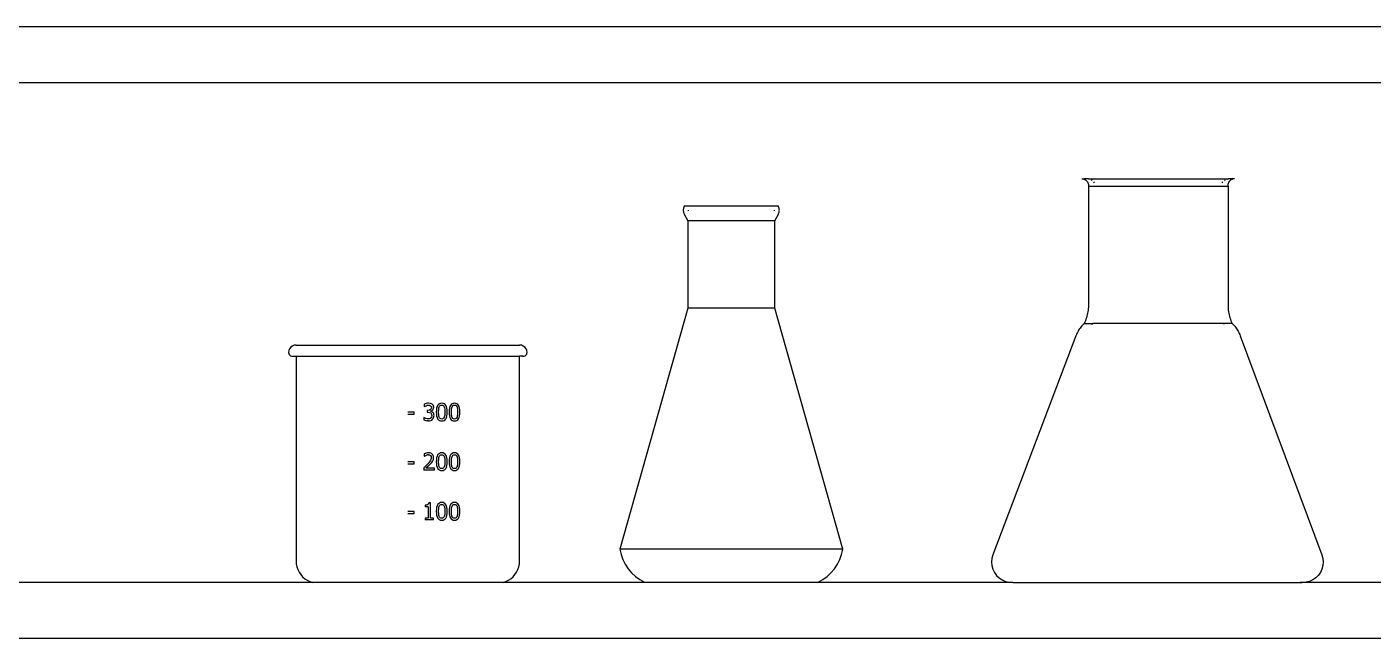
# Model space of a CAD drawing. Header units: metres. Extents: x 2.3 to 15.1, y 3 to 5.1.
# Drawn here: x 10.927 to 11.532, y 4.798 to 5.073 of the extents above; entities that cross this region are included whole.
import ezdxf

# ---------------------------------------------------------------- set-up
doc = ezdxf.new("R2010")
doc.units = ezdxf.units.M
doc.layers.add('Edges', color=7, linetype='Continuous')

# ---------------------------------------------------------------- blocks, each defined once
blk = doc.blocks.new('Chemistry Lab table fr')
at = {"layer": 'Edges'}
for p, q in [((1.27224, 0.80517), (0.37115, 0.80517)), ((0.37115, 0.78017), (1.27224, 0.78017)), ((1.08311, 0.73684), (1.08354, 0.73681)), ((1.08354, 0.73681), (1.08427, 0.73684)), ((1.08354, 0.73681), (1.08397, 0.73671)), ((1.08397, 0.73671), (1.08437, 0.73656)), ((1.08606, 0.73684), (1.08427, 0.73684)), ((1.08437, 0.73656), (1.08475, 0.73635)), ((1.08475, 0.73635), (1.08509, 0.73609)), ((1.08509, 0.73609), (1.08539, 0.73578)), ((1.08539, 0.73578), (1.08565, 0.73544)), ((1.08565, 0.73544), (1.08585, 0.73506)), ((1.08585, 0.73506), (1.08599, 0.73465)), ((1.08599, 0.73465), (1.08608, 0.73423)), ((1.08652, 0.73672), (1.08606, 0.73684)), ((1.08606, 0.73684), (1.14883, 0.73684)), ((1.0861, 0.7338), (1.08606, 0.73337)), ((1.08606, 0.73337), (1.08606, 0.6798)), ((1.14883, 0.73337), (1.08606, 0.73337)), ((1.08608, 0.73423), (1.0861, 0.7338)), ((1.08738, 0.73633), (1.08733, 0.73635)), ((1.08774, 0.73609), (1.08738, 0.73633)), ((1.08877, 0.73507), (1.08847, 0.73544)), ((1.14617, 0.73507), (1.14646, 0.73544)), ((1.14718, 0.73609), (1.14754, 0.73633)), ((1.14754, 0.73633), (1.14758, 0.73635)), ((1.14838, 0.73672), (1.14883, 0.73684)), ((1.14882, 0.73423), (1.14879, 0.7338)), ((1.14879, 0.7338), (1.14883, 0.73337)), ((1.1489, 0.73465), (1.14882, 0.73423)), ((1.15104, 0.73684), (1.14883, 0.73684)), ((1.14883, 0.73337), (1.14883, 0.6798)), ((1.14904, 0.73506), (1.1489, 0.73465)), ((1.14924, 0.73544), (1.14904, 0.73506)), ((1.14949, 0.73578), (1.14924, 0.73544)), ((1.14979, 0.73609), (1.14949, 0.73578)), ((1.15012, 0.73635), (1.14979, 0.73609)), ((1.1505, 0.73656), (1.15012, 0.73635)), ((1.15089, 0.73671), (1.1505, 0.73656)), ((1.15131, 0.73681), (1.15089, 0.73671)), ((1.15131, 0.73681), (1.15104, 0.73684)), ((1.15173, 0.73684), (1.15131, 0.73681)), ((0.90396, 0.72306), (0.90395, 0.72276)), ((0.90395, 0.72276), (0.90396, 0.72245)), ((0.904, 0.72337), (0.90396, 0.72306)), ((0.90396, 0.72245), (0.904, 0.72215)), ((0.90406, 0.72367), (0.904, 0.72337)), ((0.904, 0.72215), (0.90406, 0.72185)), ((0.90414, 0.72396), (0.90406, 0.72367)), ((0.90406, 0.72185), (0.90414, 0.72156)), ((0.90425, 0.72425), (0.90414, 0.72396)), ((0.90414, 0.72156), (0.90425, 0.72127)), ((0.90438, 0.72452), (0.90425, 0.72425)), ((0.90425, 0.72127), (0.90438, 0.72099)), ((0.94671, 0.72452), (0.90438, 0.72452)), ((0.90438, 0.72099), (0.90602, 0.71787)), ((0.90631, 0.72245), (0.90631, 0.72276)), ((0.94478, 0.72276), (0.94478, 0.72245)), ((0.94507, 0.71787), (0.94671, 0.72099)), ((0.94684, 0.72425), (0.94671, 0.72452)), ((0.94671, 0.72099), (0.94684, 0.72127)), ((0.94695, 0.72396), (0.94684, 0.72425)), ((0.94684, 0.72127), (0.94695, 0.72156)), ((0.94703, 0.72367), (0.94695, 0.72396)), ((0.94695, 0.72156), (0.94703, 0.72185)), ((0.94709, 0.72337), (0.94703, 0.72367)), ((0.94703, 0.72185), (0.94709, 0.72215)), ((0.94713, 0.72306), (0.94709, 0.72337)), ((0.94709, 0.72215), (0.94713, 0.72245)), ((0.94714, 0.72276), (0.94713, 0.72306)), ((0.94713, 0.72245), (0.94714, 0.72276)), ((0.90602, 0.71787), (0.90602, 0.67856)), ((0.94507, 0.71787), (0.90602, 0.71787)), ((0.94507, 0.67856), (0.94507, 0.71787)), ((0.90602, 0.67856), (0.87541, 0.57013)), ((0.94507, 0.67856), (0.90602, 0.67856)), ((0.97568, 0.57013), (0.94507, 0.67856)), ((1.08601, 0.6784), (1.08594, 0.67771)), ((1.08605, 0.6791), (1.08601, 0.6784)), ((1.08606, 0.6798), (1.08605, 0.6791)), ((1.14883, 0.6798), (1.14885, 0.6791)), ((1.14885, 0.6791), (1.14889, 0.6784)), ((1.14889, 0.6784), (1.14895, 0.67771)), ((1.08413, 0.67171), (1.08373, 0.67132)), ((1.08443, 0.67234), (1.08413, 0.67171)), ((1.08413, 0.67171), (1.088, 0.67171)), ((1.08471, 0.67298), (1.08443, 0.67234)), ((1.08497, 0.67363), (1.08471, 0.67298)), ((1.08519, 0.67429), (1.08497, 0.67363)), ((1.0854, 0.67496), (1.08519, 0.67429)), ((1.08557, 0.67564), (1.0854, 0.67496)), ((1.08572, 0.67632), (1.08557, 0.67564)), ((1.08584, 0.67701), (1.08572, 0.67632)), ((1.08594, 0.67771), (1.08584, 0.67701)), ((1.08797, 0.67164), (1.088, 0.67171)), ((1.14693, 0.67171), (1.088, 0.67171)), ((1.14695, 0.67164), (1.14693, 0.67171)), ((1.15073, 0.67171), (1.14693, 0.67171)), ((1.14895, 0.67771), (1.14905, 0.67701)), ((1.14905, 0.67701), (1.14917, 0.67632)), ((1.14917, 0.67632), (1.14931, 0.67564)), ((1.14931, 0.67564), (1.14949, 0.67496)), ((1.14949, 0.67496), (1.14968, 0.67429)), ((1.14968, 0.67429), (1.14991, 0.67363)), ((1.14991, 0.67363), (1.15016, 0.67298)), ((1.15016, 0.67298), (1.15043, 0.67234)), ((1.15043, 0.67234), (1.15073, 0.67171)), ((1.15073, 0.67171), (1.15112, 0.67132)), ((1.08047, 0.66619), (1.04317, 0.56761)), ((1.08068, 0.66671), (1.08047, 0.66619)), ((1.0809, 0.66722), (1.08068, 0.66671)), ((1.08115, 0.66772), (1.0809, 0.66722)), ((1.08141, 0.66821), (1.08115, 0.66772)), ((1.08169, 0.66869), (1.08141, 0.66821)), ((1.08199, 0.66915), (1.08169, 0.66869)), ((1.08231, 0.66961), (1.08199, 0.66915)), ((1.08264, 0.67006), (1.08231, 0.66961)), ((1.08299, 0.67049), (1.08264, 0.67006)), ((1.08335, 0.67091), (1.08299, 0.67049)), ((1.08373, 0.67132), (1.08335, 0.67091)), ((1.08783, 0.67132), (1.08797, 0.67164)), ((1.14709, 0.67132), (1.14695, 0.67164)), ((1.15112, 0.67132), (1.15149, 0.67091)), ((1.15149, 0.67091), (1.15185, 0.67049)), ((1.15185, 0.67049), (1.1522, 0.67006)), ((1.1522, 0.67006), (1.15252, 0.66961)), ((1.15252, 0.66961), (1.15283, 0.66915)), ((1.15283, 0.66915), (1.15313, 0.66869)), ((1.15313, 0.66869), (1.1534, 0.66821)), ((1.1534, 0.66821), (1.15366, 0.66772)), ((1.15366, 0.66772), (1.1539, 0.66722)), ((1.1539, 0.66722), (1.15412, 0.66671)), ((1.15412, 0.66671), (1.15433, 0.66619)), ((1.15433, 0.66619), (1.19099, 0.56761)), ((0.72699, 0.66036), (0.72665, 0.65955)), ((0.72752, 0.66105), (0.72699, 0.66036)), ((0.72821, 0.66158), (0.72752, 0.66105)), ((0.72902, 0.66192), (0.72821, 0.66158)), ((0.72989, 0.66203), (0.72902, 0.66192)), ((0.72989, 0.66203), (0.83039, 0.66203)), ((0.83126, 0.66192), (0.83039, 0.66203)), ((0.83206, 0.66158), (0.83126, 0.66192)), ((0.83276, 0.66105), (0.83206, 0.66158)), ((0.83329, 0.66036), (0.83276, 0.66105)), ((0.83362, 0.65955), (0.83329, 0.66036)), ((0.72665, 0.65955), (0.72654, 0.65868)), ((0.72654, 0.65868), (0.7266, 0.65825)), ((0.7266, 0.65825), (0.72676, 0.65784)), ((0.72676, 0.65784), (0.72703, 0.6575)), ((0.72703, 0.6575), (0.72738, 0.65723)), ((0.72738, 0.65723), (0.72778, 0.65706)), ((0.72778, 0.65706), (0.72821, 0.65701)), ((0.72821, 0.65701), (0.72865, 0.65706)), ((0.72821, 0.65701), (0.72989, 0.65701)), ((0.72989, 0.65706), (0.72989, 0.65701)), ((0.72989, 0.65701), (0.72989, 0.56488)), ((0.72989, 0.65701), (0.83039, 0.65701)), ((0.83039, 0.65701), (0.83039, 0.65706)), ((0.83039, 0.56488), (0.83039, 0.65701)), ((0.83206, 0.65701), (0.83039, 0.65701)), ((0.83163, 0.65706), (0.83206, 0.65701)), ((0.83206, 0.65701), (0.8325, 0.65706)), ((0.8325, 0.65706), (0.8329, 0.65723)), ((0.8329, 0.65723), (0.83325, 0.6575)), ((0.83325, 0.6575), (0.83351, 0.65784)), ((0.83351, 0.65784), (0.83368, 0.65825)), ((0.83374, 0.65868), (0.83362, 0.65955)), ((0.83368, 0.65825), (0.83374, 0.65868)), ((0.7884, 0.63572), (0.78749, 0.63539)), ((0.78749, 0.63539), (0.78749, 0.63431)), ((0.78896, 0.63583), (0.7884, 0.63572)), ((0.78949, 0.63586), (0.78896, 0.63583)), ((0.79039, 0.63576), (0.78949, 0.63586)), ((0.79076, 0.63563), (0.79039, 0.63576)), ((0.7911, 0.63543), (0.79076, 0.63563)), ((0.79139, 0.63516), (0.7911, 0.63543)), ((0.79431, 0.63562), (0.79389, 0.63532)), ((0.79481, 0.6358), (0.79431, 0.63562)), ((0.79539, 0.63586), (0.79481, 0.6358)), ((0.79598, 0.6358), (0.79539, 0.63586)), ((0.79649, 0.63561), (0.79598, 0.6358)), ((0.79691, 0.6353), (0.79649, 0.63561)), ((0.80005, 0.63562), (0.79963, 0.63532)), ((0.80055, 0.6358), (0.80005, 0.63562)), ((0.80113, 0.63586), (0.80055, 0.6358)), ((0.80172, 0.6358), (0.80113, 0.63586)), ((0.80223, 0.63561), (0.80172, 0.6358)), ((0.80265, 0.6353), (0.80223, 0.63561)), ((0.78303, 0.63187), (0.78014, 0.63187)), ((0.78014, 0.63094), (0.78303, 0.63094)), ((0.78303, 0.63094), (0.78303, 0.63187)), ((0.78728, 0.62946), (0.78728, 0.62837)), ((0.78735, 0.62946), (0.78728, 0.62946)), ((0.78822, 0.62901), (0.78735, 0.62946)), ((0.78749, 0.63431), (0.78755, 0.63431)), ((0.78755, 0.63431), (0.78788, 0.63452)), ((0.78788, 0.63452), (0.78831, 0.63474)), ((0.78831, 0.63474), (0.78886, 0.63491)), ((0.78884, 0.63263), (0.78886, 0.63178)), ((0.78918, 0.63263), (0.78884, 0.63263)), ((0.78886, 0.63491), (0.78941, 0.63498)), ((0.78886, 0.63178), (0.78928, 0.63178)), ((0.78981, 0.63271), (0.78918, 0.63263)), ((0.78928, 0.63178), (0.78992, 0.63172)), ((0.78941, 0.63498), (0.78991, 0.63493)), ((0.79031, 0.63296), (0.78981, 0.63271)), ((0.78991, 0.63493), (0.79034, 0.63474)), ((0.78992, 0.63172), (0.79043, 0.63151)), ((0.7905, 0.63314), (0.79031, 0.63296)), ((0.79034, 0.63474), (0.79063, 0.63441)), ((0.79037, 0.63231), (0.79091, 0.63252)), ((0.79037, 0.63224), (0.79037, 0.63231)), ((0.79088, 0.63208), (0.79037, 0.63224)), ((0.79043, 0.63151), (0.79062, 0.63132)), ((0.79078, 0.62971), (0.79046, 0.62922)), ((0.79063, 0.63336), (0.7905, 0.63314)), ((0.79062, 0.63132), (0.79076, 0.63108)), ((0.79063, 0.63441), (0.79071, 0.63418)), ((0.79071, 0.63362), (0.79063, 0.63336)), ((0.79071, 0.63418), (0.79074, 0.63391)), ((0.79074, 0.63391), (0.79071, 0.63362)), ((0.79076, 0.63108), (0.79085, 0.63078)), ((0.79086, 0.63002), (0.79078, 0.62971)), ((0.79085, 0.63078), (0.79088, 0.6304)), ((0.79088, 0.6304), (0.79086, 0.63002)), ((0.79139, 0.63174), (0.79088, 0.63208)), ((0.79091, 0.63252), (0.79136, 0.63291)), ((0.79136, 0.63291), (0.79167, 0.63343)), ((0.79161, 0.63484), (0.79139, 0.63516)), ((0.79161, 0.63149), (0.79139, 0.63174)), ((0.79154, 0.62897), (0.79175, 0.62938)), ((0.79174, 0.63446), (0.79161, 0.63484)), ((0.79178, 0.63117), (0.79161, 0.63149)), ((0.79167, 0.63343), (0.79178, 0.63402)), ((0.79178, 0.63402), (0.79174, 0.63446)), ((0.79175, 0.62938), (0.79188, 0.62983)), ((0.79189, 0.63079), (0.79178, 0.63117)), ((0.79188, 0.62983), (0.79193, 0.63033)), ((0.79193, 0.63033), (0.79189, 0.63079)), ((0.79299, 0.63284), (0.79295, 0.63188)), ((0.79295, 0.63188), (0.79299, 0.63093)), ((0.7931, 0.63367), (0.79299, 0.63284)), ((0.79299, 0.63093), (0.7931, 0.63012)), ((0.79329, 0.63435), (0.7931, 0.63367)), ((0.7931, 0.63012), (0.79328, 0.62944)), ((0.79328, 0.62944), (0.79354, 0.62888)), ((0.79355, 0.6349), (0.79329, 0.63435)), ((0.79389, 0.63532), (0.79355, 0.6349)), ((0.79399, 0.63188), (0.79405, 0.63322)), ((0.79404, 0.63054), (0.79399, 0.63188)), ((0.79412, 0.63002), (0.79404, 0.63054)), ((0.79405, 0.63322), (0.79413, 0.63376)), ((0.79425, 0.62957), (0.79412, 0.63002)), ((0.79413, 0.63376), (0.79426, 0.63421)), ((0.79443, 0.62922), (0.79425, 0.62957)), ((0.79426, 0.63421), (0.79445, 0.63456)), ((0.79445, 0.63456), (0.79469, 0.63481)), ((0.79469, 0.63481), (0.795, 0.63496)), ((0.795, 0.63496), (0.79539, 0.63501)), ((0.79539, 0.63501), (0.79578, 0.63496)), ((0.79578, 0.63496), (0.79609, 0.63481)), ((0.79609, 0.63481), (0.79633, 0.63456)), ((0.79633, 0.63456), (0.79652, 0.63422)), ((0.79652, 0.62956), (0.79634, 0.6292)), ((0.79652, 0.63422), (0.79665, 0.63378)), ((0.79665, 0.62999), (0.79652, 0.62956)), ((0.79665, 0.63378), (0.79673, 0.63325)), ((0.79673, 0.63052), (0.79665, 0.62999)), ((0.79673, 0.63325), (0.79679, 0.63189)), ((0.79679, 0.63189), (0.79673, 0.63052)), ((0.79725, 0.63487), (0.79691, 0.6353)), ((0.7975, 0.62941), (0.79724, 0.62886)), ((0.7975, 0.63431), (0.79725, 0.63487)), ((0.79769, 0.63363), (0.7975, 0.63431)), ((0.7975, 0.62941), (0.79769, 0.6301)), ((0.7978, 0.63282), (0.79769, 0.63363)), ((0.79769, 0.6301), (0.7978, 0.63093)), ((0.79784, 0.63189), (0.7978, 0.63282)), ((0.7978, 0.63093), (0.79784, 0.63189)), ((0.79873, 0.63284), (0.79869, 0.63188)), ((0.79869, 0.63188), (0.79873, 0.63093)), ((0.79884, 0.63367), (0.79873, 0.63284)), ((0.79873, 0.63093), (0.79884, 0.63012)), ((0.79903, 0.63435), (0.79884, 0.63367)), ((0.79884, 0.63012), (0.79902, 0.62944)), ((0.79902, 0.62944), (0.79928, 0.62888)), ((0.79929, 0.6349), (0.79903, 0.63435)), ((0.79963, 0.63532), (0.79929, 0.6349)), ((0.79973, 0.63188), (0.79979, 0.63322)), ((0.79978, 0.63054), (0.79973, 0.63188)), ((0.79986, 0.63002), (0.79978, 0.63054)), ((0.79979, 0.63322), (0.79987, 0.63376)), ((0.79999, 0.62957), (0.79986, 0.63002)), ((0.79987, 0.63376), (0.8, 0.63421)), ((0.80017, 0.62922), (0.79999, 0.62957)), ((0.8, 0.63421), (0.80019, 0.63456)), ((0.80019, 0.63456), (0.80043, 0.63481)), ((0.80043, 0.63481), (0.80074, 0.63496)), ((0.80074, 0.63496), (0.80113, 0.63501)), ((0.80113, 0.63501), (0.80152, 0.63496)), ((0.80152, 0.63496), (0.80183, 0.63481)), ((0.80183, 0.63481), (0.80207, 0.63456)), ((0.80207, 0.63456), (0.80226, 0.63422)), ((0.80226, 0.62956), (0.80208, 0.6292)), ((0.80226, 0.63422), (0.80239, 0.63378)), ((0.80239, 0.62999), (0.80226, 0.62956)), ((0.80239, 0.63378), (0.80247, 0.63325)), ((0.80247, 0.63052), (0.80239, 0.62999)), ((0.80247, 0.63325), (0.80253, 0.63189)), ((0.80253, 0.63189), (0.80247, 0.63052)), ((0.80299, 0.63487), (0.80265, 0.6353)), ((0.80298, 0.62886), (0.80324, 0.62941)), ((0.80324, 0.63431), (0.80299, 0.63487)), ((0.80343, 0.63363), (0.80324, 0.63431)), ((0.80324, 0.62941), (0.80343, 0.6301)), ((0.80354, 0.63282), (0.80343, 0.63363)), ((0.80343, 0.6301), (0.80354, 0.63093)), ((0.80358, 0.63189), (0.80354, 0.63282)), ((0.80354, 0.63093), (0.80358, 0.63189)), ((0.78728, 0.62837), (0.78823, 0.62804)), ((0.78876, 0.62884), (0.78822, 0.62901)), ((0.78823, 0.62804), (0.7888, 0.62794)), ((0.78931, 0.62879), (0.78876, 0.62884)), ((0.78937, 0.6279), (0.7888, 0.62794)), ((0.78994, 0.62889), (0.78931, 0.62879)), ((0.78937, 0.6279), (0.78994, 0.62795)), ((0.79023, 0.62902), (0.78994, 0.62889)), ((0.78994, 0.62795), (0.79044, 0.62808)), ((0.79046, 0.62922), (0.79023, 0.62902)), ((0.79044, 0.62808), (0.79088, 0.6283)), ((0.79088, 0.6283), (0.79125, 0.62861)), ((0.79125, 0.62861), (0.79154, 0.62897)), ((0.79354, 0.62888), (0.79388, 0.62845)), ((0.79388, 0.62845), (0.7943, 0.62815)), ((0.7943, 0.62815), (0.7948, 0.62796)), ((0.79468, 0.62896), (0.79443, 0.62922)), ((0.79499, 0.6288), (0.79468, 0.62896)), ((0.7948, 0.62796), (0.79539, 0.6279)), ((0.79539, 0.62875), (0.79499, 0.6288)), ((0.79578, 0.6288), (0.79539, 0.62875)), ((0.79539, 0.6279), (0.79598, 0.62796)), ((0.79609, 0.62895), (0.79578, 0.6288)), ((0.79598, 0.62796), (0.79648, 0.62814)), ((0.79634, 0.6292), (0.79609, 0.62895)), ((0.79648, 0.62814), (0.7969, 0.62844)), ((0.7969, 0.62844), (0.79724, 0.62886)), ((0.79928, 0.62888), (0.79962, 0.62845)), ((0.79962, 0.62845), (0.80004, 0.62815)), ((0.80004, 0.62815), (0.80054, 0.62796)), ((0.80042, 0.62896), (0.80017, 0.62922)), ((0.80073, 0.6288), (0.80042, 0.62896)), ((0.80054, 0.62796), (0.80113, 0.6279)), ((0.80113, 0.62875), (0.80073, 0.6288)), ((0.80152, 0.6288), (0.80113, 0.62875)), ((0.80113, 0.6279), (0.80172, 0.62796)), ((0.80183, 0.62895), (0.80152, 0.6288)), ((0.80172, 0.62796), (0.80222, 0.62814)), ((0.80208, 0.6292), (0.80183, 0.62895)), ((0.80222, 0.62814), (0.80264, 0.62844)), ((0.80264, 0.62844), (0.80298, 0.62886)), ((0.78839, 0.61339), (0.7875, 0.61308)), ((0.7875, 0.61308), (0.7875, 0.61199)), ((0.7875, 0.61199), (0.78756, 0.61199)), ((0.78756, 0.61199), (0.78788, 0.6122)), ((0.78788, 0.6122), (0.7883, 0.61241)), ((0.7883, 0.61241), (0.78883, 0.61259)), ((0.78894, 0.61351), (0.78839, 0.61339)), ((0.78939, 0.61266), (0.78883, 0.61259)), ((0.78946, 0.61354), (0.78894, 0.61351)), ((0.78939, 0.61266), (0.7899, 0.61258)), ((0.78997, 0.61351), (0.78946, 0.61354)), ((0.7899, 0.61258), (0.79032, 0.61235)), ((0.79042, 0.6134), (0.78997, 0.61351)), ((0.79032, 0.61235), (0.79059, 0.61195)), ((0.7908, 0.61322), (0.79042, 0.6134)), ((0.79059, 0.61195), (0.79069, 0.61139)), ((0.79069, 0.61139), (0.79062, 0.61078)), ((0.79114, 0.61298), (0.7908, 0.61322)), ((0.7914, 0.61267), (0.79114, 0.61298)), ((0.79159, 0.61231), (0.7914, 0.61267)), ((0.7917, 0.6119), (0.79159, 0.61231)), ((0.79164, 0.61061), (0.79174, 0.61144)), ((0.79174, 0.61144), (0.7917, 0.6119)), ((0.7931, 0.61135), (0.79299, 0.61052)), ((0.79329, 0.61203), (0.7931, 0.61135)), ((0.79355, 0.61258), (0.79329, 0.61203)), ((0.79389, 0.613), (0.79355, 0.61258)), ((0.79431, 0.6133), (0.79389, 0.613)), ((0.79405, 0.6109), (0.79413, 0.61144)), ((0.79413, 0.61144), (0.79426, 0.61189)), ((0.79426, 0.61189), (0.79445, 0.61224)), ((0.79481, 0.61348), (0.79431, 0.6133)), ((0.79445, 0.61224), (0.79469, 0.61249)), ((0.79469, 0.61249), (0.795, 0.61264)), ((0.79539, 0.61354), (0.79481, 0.61348)), ((0.795, 0.61264), (0.79539, 0.61269)), ((0.79598, 0.61348), (0.79539, 0.61354)), ((0.79539, 0.61269), (0.79578, 0.61264)), ((0.79578, 0.61264), (0.79609, 0.61249)), ((0.79649, 0.61329), (0.79598, 0.61348)), ((0.79609, 0.61249), (0.79633, 0.61224)), ((0.79633, 0.61224), (0.79652, 0.6119)), ((0.79691, 0.61298), (0.79649, 0.61329)), ((0.79652, 0.6119), (0.79665, 0.61146)), ((0.79665, 0.61146), (0.79673, 0.61093)), ((0.79725, 0.61255), (0.79691, 0.61298)), ((0.7975, 0.61199), (0.79725, 0.61255)), ((0.79769, 0.61131), (0.7975, 0.61199)), ((0.7978, 0.6105), (0.79769, 0.61131)), ((0.79884, 0.61135), (0.79873, 0.61052)), ((0.79903, 0.61203), (0.79884, 0.61135)), ((0.79929, 0.61258), (0.79903, 0.61203)), ((0.79963, 0.613), (0.79929, 0.61258)), ((0.80005, 0.6133), (0.79963, 0.613)), ((0.79979, 0.6109), (0.79987, 0.61144)), ((0.79987, 0.61144), (0.8, 0.61189)), ((0.8, 0.61189), (0.80019, 0.61224)), ((0.80055, 0.61348), (0.80005, 0.6133)), ((0.80019, 0.61224), (0.80043, 0.61249)), ((0.80043, 0.61249), (0.80074, 0.61264)), ((0.80113, 0.61354), (0.80055, 0.61348)), ((0.80074, 0.61264), (0.80113, 0.61269)), ((0.80172, 0.61348), (0.80113, 0.61354)), ((0.80113, 0.61269), (0.80152, 0.61264)), ((0.80152, 0.61264), (0.80183, 0.61249)), ((0.80223, 0.61329), (0.80172, 0.61348)), ((0.80183, 0.61249), (0.80207, 0.61224)), ((0.80207, 0.61224), (0.80226, 0.6119)), ((0.80265, 0.61298), (0.80223, 0.61329)), ((0.80226, 0.6119), (0.80239, 0.61146)), ((0.80239, 0.61146), (0.80247, 0.61093)), ((0.80299, 0.61255), (0.80265, 0.61298)), ((0.80324, 0.61199), (0.80299, 0.61255)), ((0.80343, 0.61131), (0.80324, 0.61199)), ((0.80354, 0.6105), (0.80343, 0.61131)), ((0.78303, 0.60955), (0.78014, 0.60955)), ((0.78014, 0.60862), (0.78303, 0.60862)), ((0.78303, 0.60862), (0.78303, 0.60955)), ((0.7883, 0.60774), (0.78734, 0.60681)), ((0.78734, 0.60681), (0.78734, 0.60574)), ((0.79206, 0.60574), (0.78734, 0.60574)), ((0.78919, 0.60866), (0.7883, 0.60774)), ((0.78925, 0.60751), (0.7883, 0.60662)), ((0.79206, 0.60662), (0.7883, 0.60662)), ((0.78992, 0.60952), (0.78919, 0.60866)), ((0.78925, 0.60751), (0.79033, 0.6086)), ((0.79038, 0.61019), (0.78992, 0.60952)), ((0.79033, 0.6086), (0.79089, 0.60925)), ((0.79062, 0.61078), (0.79038, 0.61019)), ((0.79089, 0.60925), (0.79135, 0.60991)), ((0.79135, 0.60991), (0.79164, 0.61061)), ((0.79206, 0.60574), (0.79206, 0.60662)), ((0.79299, 0.61052), (0.79295, 0.60955)), ((0.79295, 0.60955), (0.79299, 0.60861)), ((0.79299, 0.60861), (0.7931, 0.6078)), ((0.7931, 0.6078), (0.79328, 0.60712)), ((0.79328, 0.60712), (0.79354, 0.60656)), ((0.79354, 0.60656), (0.79388, 0.60613)), ((0.79388, 0.60613), (0.7943, 0.60583)), ((0.79399, 0.60955), (0.79405, 0.6109)), ((0.79404, 0.60821), (0.79399, 0.60955)), ((0.79412, 0.6077), (0.79404, 0.60821)), ((0.79425, 0.60725), (0.79412, 0.6077)), ((0.79443, 0.6069), (0.79425, 0.60725)), ((0.7943, 0.60583), (0.7948, 0.60564)), ((0.79468, 0.60664), (0.79443, 0.6069)), ((0.79499, 0.60648), (0.79468, 0.60664)), ((0.7948, 0.60564), (0.79539, 0.60558)), ((0.79539, 0.60643), (0.79499, 0.60648)), ((0.79578, 0.60648), (0.79539, 0.60643)), ((0.79539, 0.60558), (0.79598, 0.60564)), ((0.79609, 0.60663), (0.79578, 0.60648)), ((0.79598, 0.60564), (0.79648, 0.60582)), ((0.79634, 0.60688), (0.79609, 0.60663)), ((0.79652, 0.60723), (0.79634, 0.60688)), ((0.79648, 0.60582), (0.7969, 0.60612)), ((0.79665, 0.60766), (0.79652, 0.60723)), ((0.79673, 0.60819), (0.79665, 0.60766)), ((0.79673, 0.61093), (0.79679, 0.60956)), ((0.79679, 0.60956), (0.79673, 0.60819)), ((0.7969, 0.60612), (0.79724, 0.60654)), ((0.7975, 0.60709), (0.79724, 0.60654)), ((0.7975, 0.60709), (0.79769, 0.60778)), ((0.79769, 0.60778), (0.7978, 0.6086)), ((0.79784, 0.60956), (0.7978, 0.6105)), ((0.7978, 0.6086), (0.79784, 0.60956)), ((0.79873, 0.61052), (0.79869, 0.60955)), ((0.79869, 0.60955), (0.79873, 0.60861)), ((0.79873, 0.60861), (0.79884, 0.6078)), ((0.79884, 0.6078), (0.79902, 0.60712)), ((0.79902, 0.60712), (0.79928, 0.60656)), ((0.79928, 0.60656), (0.79962, 0.60613)), ((0.79962, 0.60613), (0.80004, 0.60583)), ((0.79973, 0.60955), (0.79979, 0.6109)), ((0.79978, 0.60821), (0.79973, 0.60955)), ((0.79986, 0.6077), (0.79978, 0.60821)), ((0.79999, 0.60725), (0.79986, 0.6077)), ((0.80017, 0.6069), (0.79999, 0.60725)), ((0.80004, 0.60583), (0.80054, 0.60564)), ((0.80042, 0.60664), (0.80017, 0.6069)), ((0.80073, 0.60648), (0.80042, 0.60664)), ((0.80054, 0.60564), (0.80113, 0.60558)), ((0.80113, 0.60643), (0.80073, 0.60648)), ((0.80152, 0.60648), (0.80113, 0.60643)), ((0.80113, 0.60558), (0.80172, 0.60564)), ((0.80183, 0.60663), (0.80152, 0.60648)), ((0.80172, 0.60564), (0.80222, 0.60582)), ((0.80208, 0.60688), (0.80183, 0.60663)), ((0.80226, 0.60723), (0.80208, 0.60688)), ((0.80222, 0.60582), (0.80264, 0.60612)), ((0.80239, 0.60766), (0.80226, 0.60723)), ((0.80247, 0.60819), (0.80239, 0.60766)), ((0.80247, 0.61093), (0.80253, 0.60956)), ((0.80253, 0.60956), (0.80247, 0.60819)), ((0.80264, 0.60612), (0.80298, 0.60654)), ((0.80298, 0.60654), (0.80324, 0.60709)), ((0.80324, 0.60709), (0.80343, 0.60778)), ((0.80343, 0.60778), (0.80354, 0.6086)), ((0.80358, 0.60956), (0.80354, 0.6105)), ((0.80354, 0.6086), (0.80358, 0.60956)), ((0.78303, 0.58721), (0.78014, 0.58721)), ((0.78303, 0.58628), (0.78303, 0.58721)), ((0.78863, 0.59006), (0.78794, 0.59)), ((0.78794, 0.59), (0.78794, 0.58931)), ((0.78933, 0.58931), (0.78794, 0.58931)), ((0.7891, 0.59023), (0.78863, 0.59006)), ((0.78927, 0.59036), (0.7891, 0.59023)), ((0.78939, 0.59055), (0.78927, 0.59036)), ((0.78933, 0.58931), (0.78933, 0.58418)), ((0.78952, 0.59107), (0.78939, 0.59055)), ((0.79031, 0.59107), (0.78952, 0.59107)), ((0.79031, 0.58418), (0.79031, 0.59107)), ((0.79299, 0.58818), (0.79295, 0.58722)), ((0.79295, 0.58722), (0.79299, 0.58628)), ((0.7931, 0.58901), (0.79299, 0.58818)), ((0.79329, 0.5897), (0.7931, 0.58901)), ((0.79355, 0.59024), (0.79329, 0.5897)), ((0.79389, 0.59066), (0.79355, 0.59024)), ((0.79431, 0.59096), (0.79389, 0.59066)), ((0.79399, 0.58722), (0.79405, 0.58856)), ((0.79404, 0.58588), (0.79399, 0.58722)), ((0.79405, 0.58856), (0.79413, 0.58911)), ((0.79413, 0.58911), (0.79426, 0.58955)), ((0.79426, 0.58955), (0.79445, 0.5899)), ((0.79481, 0.59114), (0.79431, 0.59096)), ((0.79445, 0.5899), (0.79469, 0.59015)), ((0.79469, 0.59015), (0.795, 0.5903)), ((0.79539, 0.5912), (0.79481, 0.59114)), ((0.795, 0.5903), (0.79539, 0.59035)), ((0.79598, 0.59114), (0.79539, 0.5912)), ((0.79539, 0.59035), (0.79578, 0.5903)), ((0.79578, 0.5903), (0.79609, 0.59015)), ((0.79649, 0.59095), (0.79598, 0.59114)), ((0.79609, 0.59015), (0.79633, 0.5899)), ((0.79633, 0.5899), (0.79652, 0.58956)), ((0.79691, 0.59064), (0.79649, 0.59095)), ((0.79652, 0.58956), (0.79665, 0.58912)), ((0.79665, 0.58912), (0.79673, 0.58859)), ((0.79673, 0.58859), (0.79679, 0.58723)), ((0.79679, 0.58723), (0.79673, 0.58586)), ((0.79725, 0.59021), (0.79691, 0.59064)), ((0.7975, 0.58965), (0.79725, 0.59021)), ((0.79769, 0.58897), (0.7975, 0.58965)), ((0.7978, 0.58816), (0.79769, 0.58897)), ((0.79784, 0.58723), (0.7978, 0.58816)), ((0.7978, 0.58627), (0.79784, 0.58723)), ((0.79873, 0.58818), (0.79869, 0.58722)), ((0.79869, 0.58722), (0.79873, 0.58628)), ((0.79884, 0.58901), (0.79873, 0.58818)), ((0.79903, 0.5897), (0.79884, 0.58901)), ((0.79929, 0.59024), (0.79903, 0.5897)), ((0.79963, 0.59066), (0.79929, 0.59024)), ((0.80005, 0.59096), (0.79963, 0.59066)), ((0.79973, 0.58722), (0.79979, 0.58856)), ((0.79978, 0.58588), (0.79973, 0.58722)), ((0.79979, 0.58856), (0.79987, 0.58911)), ((0.79987, 0.58911), (0.8, 0.58955)), ((0.8, 0.58955), (0.80019, 0.5899)), ((0.80055, 0.59114), (0.80005, 0.59096)), ((0.80019, 0.5899), (0.80043, 0.59015)), ((0.80043, 0.59015), (0.80074, 0.5903)), ((0.80113, 0.5912), (0.80055, 0.59114)), ((0.80074, 0.5903), (0.80113, 0.59035)), ((0.80172, 0.59114), (0.80113, 0.5912)), ((0.80113, 0.59035), (0.80152, 0.5903)), ((0.80152, 0.5903), (0.80183, 0.59015)), ((0.80223, 0.59095), (0.80172, 0.59114)), ((0.80183, 0.59015), (0.80207, 0.5899)), ((0.80207, 0.5899), (0.80226, 0.58956)), ((0.80265, 0.59064), (0.80223, 0.59095)), ((0.80226, 0.58956), (0.80239, 0.58912)), ((0.80239, 0.58912), (0.80247, 0.58859)), ((0.80247, 0.58859), (0.80253, 0.58723)), ((0.80253, 0.58723), (0.80247, 0.58586)), ((0.80299, 0.59021), (0.80265, 0.59064)), ((0.80324, 0.58965), (0.80299, 0.59021)), ((0.80343, 0.58897), (0.80324, 0.58965)), ((0.80354, 0.58816), (0.80343, 0.58897)), ((0.80358, 0.58723), (0.80354, 0.58816)), ((0.80354, 0.58627), (0.80358, 0.58723)), ((0.78014, 0.58628), (0.78303, 0.58628)), ((0.78794, 0.58418), (0.78794, 0.5834)), ((0.78933, 0.58418), (0.78794, 0.58418)), ((0.79167, 0.5834), (0.78794, 0.5834)), ((0.79167, 0.58418), (0.79031, 0.58418)), ((0.79167, 0.5834), (0.79167, 0.58418)), ((0.79299, 0.58628), (0.7931, 0.58546)), ((0.7931, 0.58546), (0.79328, 0.58478)), ((0.79328, 0.58478), (0.79354, 0.58422)), ((0.79354, 0.58422), (0.79388, 0.58379)), ((0.79388, 0.58379), (0.7943, 0.58349)), ((0.79412, 0.58537), (0.79404, 0.58588)), ((0.79425, 0.58491), (0.79412, 0.58537)), ((0.79443, 0.58456), (0.79425, 0.58491)), ((0.7943, 0.58349), (0.7948, 0.5833)), ((0.79468, 0.5843), (0.79443, 0.58456)), ((0.79499, 0.58414), (0.79468, 0.5843)), ((0.7948, 0.5833), (0.79539, 0.58324)), ((0.79539, 0.58409), (0.79499, 0.58414)), ((0.79578, 0.58414), (0.79539, 0.58409)), ((0.79539, 0.58324), (0.79598, 0.5833)), ((0.79609, 0.58429), (0.79578, 0.58414)), ((0.79598, 0.5833), (0.79648, 0.58348)), ((0.79634, 0.58455), (0.79609, 0.58429)), ((0.79652, 0.5849), (0.79634, 0.58455)), ((0.79648, 0.58348), (0.7969, 0.58378)), ((0.79665, 0.58533), (0.79652, 0.5849)), ((0.79673, 0.58586), (0.79665, 0.58533)), ((0.7969, 0.58378), (0.79724, 0.58421)), ((0.7975, 0.58476), (0.79724, 0.58421)), ((0.7975, 0.58476), (0.79769, 0.58544)), ((0.79769, 0.58544), (0.7978, 0.58627)), ((0.79873, 0.58628), (0.79884, 0.58546)), ((0.79884, 0.58546), (0.79902, 0.58478)), ((0.79902, 0.58478), (0.79928, 0.58422)), ((0.79928, 0.58422), (0.79962, 0.58379)), ((0.79962, 0.58379), (0.80004, 0.58349)), ((0.79986, 0.58537), (0.79978, 0.58588)), ((0.79999, 0.58491), (0.79986, 0.58537)), ((0.80017, 0.58456), (0.79999, 0.58491)), ((0.80004, 0.58349), (0.80054, 0.5833)), ((0.80042, 0.5843), (0.80017, 0.58456)), ((0.80073, 0.58414), (0.80042, 0.5843)), ((0.80054, 0.5833), (0.80113, 0.58324)), ((0.80113, 0.58409), (0.80073, 0.58414)), ((0.80152, 0.58414), (0.80113, 0.58409)), ((0.80113, 0.58324), (0.80172, 0.5833)), ((0.80183, 0.58429), (0.80152, 0.58414)), ((0.80172, 0.5833), (0.80222, 0.58348)), ((0.80208, 0.58455), (0.80183, 0.58429)), ((0.80226, 0.5849), (0.80208, 0.58455)), ((0.80222, 0.58348), (0.80264, 0.58378)), ((0.80239, 0.58533), (0.80226, 0.5849)), ((0.80247, 0.58586), (0.80239, 0.58533)), ((0.80264, 0.58378), (0.80298, 0.58421)), ((0.80298, 0.58421), (0.80324, 0.58476)), ((0.80324, 0.58476), (0.80343, 0.58544)), ((0.80343, 0.58544), (0.80354, 0.58627)), ((0.87541, 0.57013), (0.87597, 0.56779)), ((0.97568, 0.57013), (0.87541, 0.57013)), ((0.97512, 0.56779), (0.97568, 0.57013)), ((0.72989, 0.56488), (0.72998, 0.56357)), ((0.72998, 0.56357), (0.73023, 0.56228)), ((0.83005, 0.56228), (0.8303, 0.56357)), ((0.8303, 0.56357), (0.83039, 0.56488)), ((0.87597, 0.56779), (0.87679, 0.56554)), ((0.87679, 0.56554), (0.87787, 0.5634)), ((0.87787, 0.5634), (0.87919, 0.56139)), ((0.9719, 0.56139), (0.97322, 0.5634)), ((0.97322, 0.5634), (0.9743, 0.56554)), ((0.9743, 0.56554), (0.97512, 0.56779)), ((1.04273, 0.56604), (1.04257, 0.56441)), ((1.04257, 0.56441), (1.04271, 0.56278)), ((1.04271, 0.56278), (1.04314, 0.5612)), ((1.04317, 0.56761), (1.04273, 0.56604)), ((1.19099, 0.56761), (1.19143, 0.56604)), ((1.19144, 0.56278), (1.19103, 0.5612)), ((1.19143, 0.56604), (1.19158, 0.56441)), ((1.19158, 0.56441), (1.19144, 0.56278)), ((0.73023, 0.56228), (0.73065, 0.56103)), ((0.73065, 0.56103), (0.73124, 0.55986)), ((0.73124, 0.55986), (0.73197, 0.55876)), ((0.73197, 0.55876), (0.73283, 0.55777)), ((0.73283, 0.55777), (0.73382, 0.55691)), ((0.73382, 0.55691), (0.73491, 0.55618)), ((0.82536, 0.55618), (0.82646, 0.55691)), ((0.82646, 0.55691), (0.82745, 0.55777)), ((0.82745, 0.55777), (0.82831, 0.55876)), ((0.82831, 0.55876), (0.82904, 0.55986)), ((0.82904, 0.55986), (0.82962, 0.56103)), ((0.82962, 0.56103), (0.83005, 0.56228)), ((0.87919, 0.56139), (0.88073, 0.55956)), ((0.88073, 0.55956), (0.88248, 0.55791)), ((0.88248, 0.55791), (0.8844, 0.55648)), ((0.96669, 0.55648), (0.96861, 0.55791)), ((0.96861, 0.55791), (0.97036, 0.55956)), ((0.97036, 0.55956), (0.9719, 0.56139)), ((1.04314, 0.5612), (1.04383, 0.55972)), ((1.04383, 0.55972), (1.04478, 0.55838)), ((1.04478, 0.55838), (1.04595, 0.55724)), ((1.04595, 0.55724), (1.04731, 0.55632)), ((1.18826, 0.55724), (1.18693, 0.55632)), ((1.18941, 0.55838), (1.18826, 0.55724)), ((1.19034, 0.55972), (1.18941, 0.55838)), ((1.19103, 0.5612), (1.19034, 0.55972)), ((0.73734, 0.55517), (0.37115, 0.55517)), ((0.73491, 0.55618), (0.73609, 0.5556)), ((0.73609, 0.5556), (0.73734, 0.55517)), ((0.82294, 0.55517), (0.73734, 0.55517)), ((0.82294, 0.55517), (0.82419, 0.5556)), ((0.88673, 0.55517), (0.82294, 0.55517)), ((0.82419, 0.5556), (0.82536, 0.55618)), ((0.8844, 0.55648), (0.88648, 0.55528)), ((0.88648, 0.55528), (0.88673, 0.55517)), ((0.96436, 0.55517), (0.88673, 0.55517)), ((0.96436, 0.55517), (0.96461, 0.55528)), ((1.05203, 0.55517), (0.96436, 0.55517)), ((0.96461, 0.55528), (0.96669, 0.55648)), ((1.04731, 0.55632), (1.0488, 0.55566)), ((1.0488, 0.55566), (1.05039, 0.55527)), ((1.05039, 0.55527), (1.05203, 0.55517)), ((1.05203, 0.55517), (1.05287, 0.55527)), ((1.05203, 0.55517), (1.18213, 0.55517)), ((1.18213, 0.55517), (1.18146, 0.55527)), ((1.18229, 0.55517), (1.18213, 0.55517)), ((1.18389, 0.55527), (1.18229, 0.55517)), ((1.27224, 0.55517), (1.18229, 0.55517)), ((1.18545, 0.55566), (1.18389, 0.55527)), ((1.18693, 0.55632), (1.18545, 0.55566)), ((0.37115, 0.53017), (1.27224, 0.53017))]:
    blk.add_line(p, q, dxfattribs=at)

msp = doc.modelspace()

# ---------------------------------------------------------------- block references
msp.add_blockref('Chemistry Lab table fr', (10.31787, 4.26826))

doc.saveas('drawing.dxf')
